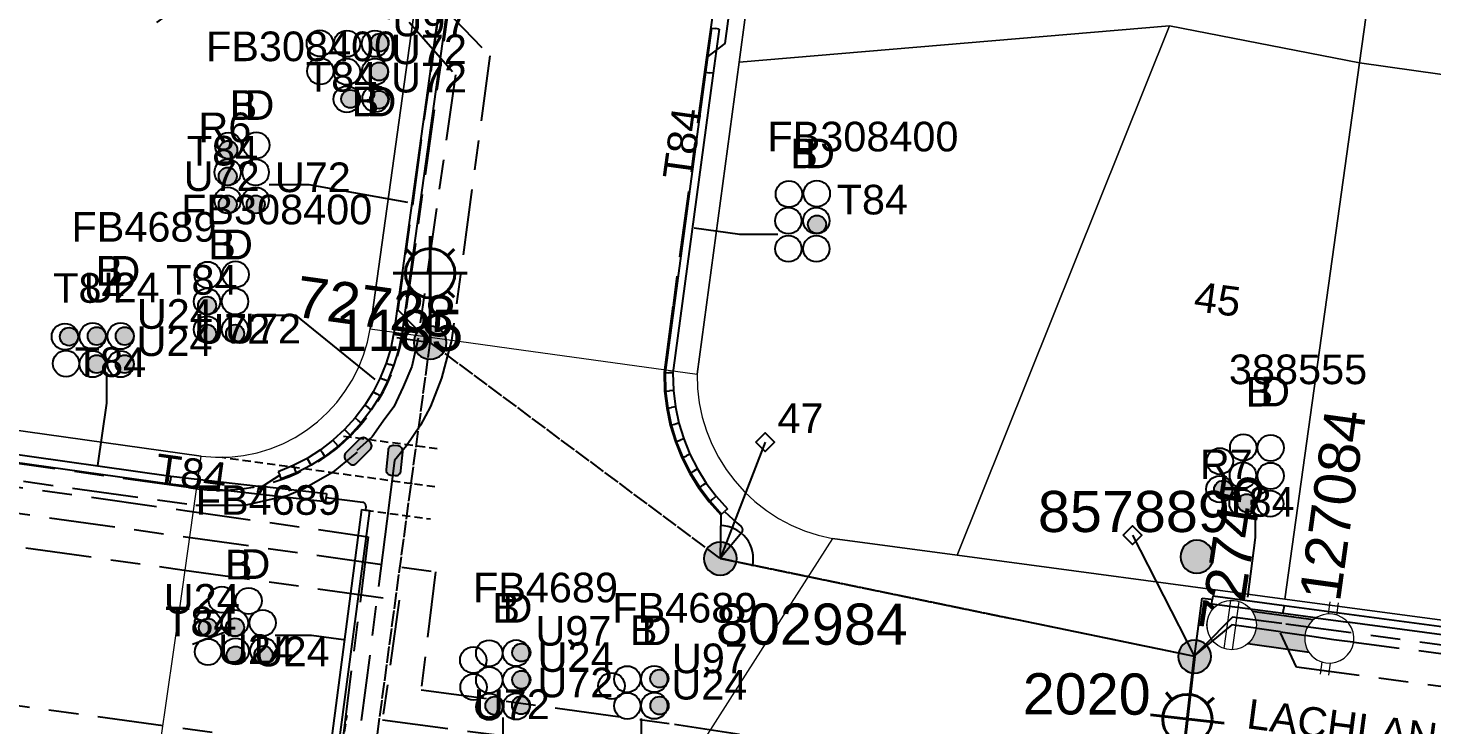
# Model space of a CAD drawing. Header units: metres. Extents: x 307881 to 309377, y 6244646 to 6245709.
# Drawn here: x 308259.2 to 308344.4, y 6245252.5 to 6245294.8 of the extents above; entities that cross this region are included whole.
import ezdxf
from ezdxf.enums import TextEntityAlignment as Align

# ---------------------------------------------------------------- set-up
doc = ezdxf.new("R2010")
doc.units = ezdxf.units.M
for name, pattern in [('Cable Exist OH', [1, 1, 0]), ('Cable Exist UG', [8.2, 4, -1.2, 1.8, -1.2]), ('DASHED', [0.75, 0.5, -0.25])]:
    doc.linetypes.add(name, pattern=pattern)
doc.layers.get('0').update_dxf_attribs({"color": 6})
for name, color, linetype in [('_User Miscellaneous7', 7, 'Continuous'), ('_User Miscellaneous9', 7, 'Continuous'), ('Duct_SP_EXT', 7, 'Continuous'), ('Equip_HV_EXT', 7, 'Continuous'), ('Equip_LV_EXT', 7, 'Continuous'), ('Equip_SP_SL_EXT', 7, 'Continuous'), ('Mains_HV_EXT', 7, 'Continuous'), ('Mains_LV_EXT', 7, 'Continuous'), ('Mains_SL_EXT', 7, 'Continuous'), ('Services_SP_EXT', 7, 'Continuous'), ('SupportsOH_SP_TR_HV_LV_SL_EXT', 7, 'Continuous'), ('SupportsUG_SP_LV_EXT', 7, 'Continuous'), ('Trench_SP_EXT', 7, 'Continuous')]:
    doc.layers.add(name, color=color, linetype=linetype)
for name, color, linetype, lineweight in [('Cadastre Buildings_SP_EXT', 9, 'Continuous', 5), ('Cadastre Land Parcels_SP_EXT', 9, 'Continuous', 5), ('Cadastre Roads_SP_EXT', 9, 'Continuous', 5)]:
    doc.layers.add(name, color=color, linetype=linetype, lineweight=lineweight)
doc.layers.add('UNKNOWN_FEATURES', color=1, linetype='DASHED', plot=False)
doc.styles.add('iecARIAL', font='arial.ttf', dxfattribs={"height": 2})
doc.styles.add('POLE_LABEL', font='arial.ttf')
doc.styles.get("Standard").update_dxf_attribs({"font": 'arial.ttf'})
doc.linetypes.add('Cable E UG', pattern='A,6,-0.5,["E",Standard,S=1.7,R=0,X=0.5,Y=-1],-2.9', length=9.4)

# ---------------------------------------------------------------- blocks, each defined once
blk = doc.blocks.new('PILLAR_EXT')
blk.add_hatch(color=256).paths.add_polyline_path([(-2.475, 0.99), (-2.475, -0.99), (2.475, -0.99), (2.475, 0.99)])
blk.add_lwpolyline([(-2.475, -0.99), (2.475, -0.99), (2.475, 0.99), (-2.475, 0.99)], close=True)
at = {"style": 'iecARIAL', "flags": 8}
blk.add_attdef('ASSET_NUM', (1.5, 3.5), '', height=2.5, dxfattribs=at)
for tag, p, flags in [('OWNED_BY', (0, -0.2), 9), ('STATE', (0, -0.4), 9), ('SUPPORT_TYPE', (0, -0.6), 9), ('USAGE', (0, -0.8), 9), ('LEGEND', (0, -1), 9), ('STREETNAME', (0, -1.8), 9), ('LOCATION', (0, -1.2), 9), ('NOTES', (0, -1.4), 9), ('PARENT', (0, -1.6), 9), ('SUBURB', (0, -2), 1)]:
    blk.add_attdef(tag, p, '', height=0.2, dxfattribs=dict(flags=flags))
blk = doc.blocks.new('DUCT_EXT')
blk.add_circle((0, 0.8), 0.8)
at = {"flags": 1}
blk.add_attdef('Z', (0, 0), '', height=0.2, dxfattribs=at)
at = {"flags": 9}
for tag, p in [('DUCT_CODE', (0, 0)), ('XSECT_TYPE', (0, -0.2)), ('STATE', (0, -0.6)), ('FB_REFERENCE', (0, -0.4)), ('NOTES', (0, -0.8))]:
    blk.add_attdef(tag, text='', height=0.2, dxfattribs=at).set_placement(p, align=Align.MIDDLE_LEFT)
blk = doc.blocks.new('SL_LANTERN_EXT')
at = {"lineweight": 40}
for p, q in [((0, 1.968), (0, 6.468)), ((-1.459, 5.676), (-1.061, 5.278)), ((1.458, 5.676), (1.06, 5.278)), ((-2.25, 4.218), (2.25, 4.218)), ((-1.459, 2.759), (-1.061, 3.157)), ((0, 0), (0, 2.721)), ((1.458, 2.759), (1.06, 3.157))]:
    blk.add_line(p, q, dxfattribs=at)
blk.add_circle((0, 4.218), 1.5, dxfattribs=at)
at = {"color": 7, "style": 'iecARIAL', "flags": 8}
blk.add_attdef('ASSET_NUM', (1.5, 1.5), '', height=2.5, dxfattribs=at)
for tag, p, height, flags in [('CONSTRUCTED_VOLTAGE', (0.981, -0.653), 0.2, 9), ('CONTROL_TYPE', (0.981, -0.853), 0.2, 9), ('LANTERN_PURPOSE', (0.981, -1.053), 0.2, 9), ('LNUMBER', (2.181, -3.253), 2.5, 8), ('OPERATING_VOLTAGE', (0.981, -1.653), 0.2, 9), ('ORIENTATION', (0.981, -1.853), 0.2, 9), ('LANTERN_TYPE', (0.981, -1.253), 0.2, 9), ('NO_PHASES', (0.981, -1.453), 0.2, 9), ('OWNED_BY', (0.981, -2.053), 0.2, 9), ('STATE', (0.981, -2.253), 0.2, 9), ('CEXIST', (0.981, -2.653), 0.2, 9), ('USAGE', (0.981, -2.453), 0.2, 9), ('CNEW', (0.981, -2.853), 0.2, 9), ('CNUMBER', (0.981, -3.053), 0.2, 9), ('CREMOVE', (0.981, -3.253), 0.2, 9), ('CREPLACE', (0.981, -3.453), 0.2, 9), ('LKINGHEIGHT', (0.981, -3.653), 0.2, 9), ('LBRACKET', (0.981, -3.853), 0.2, 9), ('LBRACKETVOCAB', (0.981, -4.053), 0.2, 9), ('LCATEGORY', (0.981, -4.253), 0.2, 9), ('LCHARGE1', (0.981, -4.453), 0.2, 9), ('LCHARGE1PERCENT', (0.981, -4.653), 0.2, 9), ('LCHARGE2', (0.981, -4.853), 0.2, 9), ('LCHARGE2PERCENT', (0.981, -5.053), 0.2, 9), ('LCHARGE3', (0.981, -5.253), 0.2, 9), ('LCHARGE3PERCENT', (0.981, -5.453), 0.2, 9), ('LEXIST', (0.981, -5.653), 0.2, 9), ('LLAMP', (0.981, -5.853), 0.2, 9), ('LLAMPVOCAB', (0.981, -6.053), 0.2, 9), ('LMAST', (0.981, -6.253), 0.2, 9), ('LMASTVOCAB', (0.981, -6.453), 0.2, 9), ('LNEW', (0.981, -6.653), 0.2, 9), ('LANTNUMBER', (0.981, -6.853), 0.2, 9), ('LOUTREACH', (0.981, -7.253), 0.2, 9), ('LOUTREACHVOCAB', (0.981, -7.453), 0.2, 9), ('LRATECODE', (0.981, -7.653), 0.2, 9), ('LREMOVE', (0.981, -7.853), 0.2, 9), ('LREPLACE', (0.981, -8.053), 0.2, 9), ('LTYPE', (0.981, -8.253), 0.2, 9), ('LTYPEVOCAB', (0.981, -8.453), 0.2, 9), ('LEGEND', (0.981, -8.653), 0.2, 9), ('STREETNAME', (0.981, -9.253), 0.2, 9), ('SUBURB', (0.981, -9.453), 0.2, 1), ('LOCATION', (0.981, -8.853), 0.2, 9), ('NOTES', (0.981, -9.053), 0.2, 9)]:
    blk.add_attdef(tag, p, '', height=height, dxfattribs=dict(flags=flags))
blk = doc.blocks.new('*U99')
at = {"lineweight": 40}
for p, q in [((0, 0), (-0.265, -2.309)), ((-0.179, -1.56), (-0.692, -6.031)), ((-1.718, -2.18), (-1.368, -2.621)), ((1.18, -2.513), (0.739, -2.863)), ((1.8, -4.052), (-2.671, -3.539)), ((-2.051, -5.078), (-1.61, -4.728)), ((0.847, -5.411), (0.497, -4.97))]:
    blk.add_line(p, q, dxfattribs=at)
blk.add_circle((-0.435, -3.796), 1.5, dxfattribs=at)
at = {"color": 7, "style": 'iecARIAL', "flags": 8}
blk.add_attdef('ASSET_NUM', (1.5, 1.5), '', height=2.5, dxfattribs=at)
for tag, p, height, flags in [('CONSTRUCTED_VOLTAGE', (0.981, -0.653), 0.2, 9), ('CONTROL_TYPE', (0.981, -0.853), 0.2, 9), ('LANTERN_PURPOSE', (0.981, -1.053), 0.2, 9), ('LNUMBER', (2.181, -3.253), 2.5, 8), ('OPERATING_VOLTAGE', (0.981, -1.653), 0.2, 9), ('ORIENTATION', (0.981, -1.853), 0.2, 9), ('LANTERN_TYPE', (0.981, -1.253), 0.2, 9), ('NO_PHASES', (0.981, -1.453), 0.2, 9), ('OWNED_BY', (0.981, -2.053), 0.2, 9), ('STATE', (0.981, -2.253), 0.2, 9), ('CEXIST', (0.981, -2.653), 0.2, 9), ('USAGE', (0.981, -2.453), 0.2, 9), ('CNEW', (0.981, -2.853), 0.2, 9), ('CNUMBER', (0.981, -3.053), 0.2, 9), ('CREMOVE', (0.981, -3.253), 0.2, 9), ('CREPLACE', (0.981, -3.453), 0.2, 9), ('LKINGHEIGHT', (0.981, -3.653), 0.2, 9), ('LBRACKET', (0.981, -3.853), 0.2, 9), ('LBRACKETVOCAB', (0.981, -4.053), 0.2, 9), ('LCATEGORY', (0.981, -4.253), 0.2, 9), ('LCHARGE1', (0.981, -4.453), 0.2, 9), ('LCHARGE1PERCENT', (0.981, -4.653), 0.2, 9), ('LCHARGE2', (0.981, -4.853), 0.2, 9), ('LCHARGE2PERCENT', (0.981, -5.053), 0.2, 9), ('LCHARGE3', (0.981, -5.253), 0.2, 9), ('LCHARGE3PERCENT', (0.981, -5.453), 0.2, 9), ('LEXIST', (0.981, -5.653), 0.2, 9), ('LLAMP', (0.981, -5.853), 0.2, 9), ('LLAMPVOCAB', (0.981, -6.053), 0.2, 9), ('LMAST', (0.981, -6.253), 0.2, 9), ('LMASTVOCAB', (0.981, -6.453), 0.2, 9), ('LNEW', (0.981, -6.653), 0.2, 9), ('LANTNUMBER', (0.981, -6.853), 0.2, 9), ('LOUTREACH', (0.981, -7.253), 0.2, 9), ('LOUTREACHVOCAB', (0.981, -7.453), 0.2, 9), ('LRATECODE', (0.981, -7.653), 0.2, 9), ('LREMOVE', (0.981, -7.853), 0.2, 9), ('LREPLACE', (0.981, -8.053), 0.2, 9), ('LTYPE', (0.981, -8.253), 0.2, 9), ('LTYPEVOCAB', (0.981, -8.453), 0.2, 9), ('LEGEND', (0.981, -8.653), 0.2, 9), ('STREETNAME', (0.981, -9.253), 0.2, 9), ('SUBURB', (0.981, -9.453), 0.2, 1), ('LOCATION', (0.981, -8.853), 0.2, 9), ('NOTES', (0.981, -9.053), 0.2, 9)]:
    blk.add_attdef(tag, p, '', height=height, dxfattribs=dict(flags=flags))
blk = doc.blocks.new('CCP_EXT')
at = {"flags": 9}
for tag, p in [('STATE', (0, -1.8)), ('USAGE', (0, -1.2)), ('LEGEND', (0, -1.4)), ('LIFE_SUPPORT', (0, -1.6)), ('NOTES', (0, -2))]:
    blk.add_attdef(tag, text='', height=0.2, dxfattribs=at).set_placement(p, align=Align.MIDDLE_LEFT)
blk.add_wipeout([(0, 0.566), (0.566, 0), (0, -0.566), (-0.566, 0)])
blk.add_lwpolyline([(-0.566, 0), (0, 0.566), (0.566, 0), (0, -0.566), (-0.566, 0)])
at = {"flags": 1}
blk.add_attdef('Z', (0, 0), '', height=0.2, dxfattribs=at)
at = {"flags": 9}
for tag, p in [('CCP_TYPE', (0, 0)), ('OPERATING_VOLTAGE', (0, -0.6)), ('ORIENTATION', (0, -0.8)), ('CONSTRUCTED_VOLTAGE', (0, -0.2)), ('NO_PHASES', (0, -0.4)), ('OWNED_BY', (0, -1))]:
    blk.add_attdef(tag, text='', height=0.2, dxfattribs=at).set_placement(p, align=Align.MIDDLE_LEFT)
blk = doc.blocks.new('POLE_EXT')
blk.add_hatch(color=256).paths.add_polyline_path([(-1, 0, 1), (1, 0, 1)])
blk.add_lwpolyline([(-1, 0, 1), (1, 0, 1)], format="xyb", close=True)
for tag, height, flags, p in [('pNumber', 2.5, 8, (-17.84, 2.067)), ('OWNED_BY', 0.2, 9, (1.355, -0.4)), ('SPECIAL_USE', 0.2, 9, (1.355, -0.8)), ('PARENT', 0.2, 9, (1.355, -0.6)), ('cLV', 0.2, 9, (1.355, -1.4)), ('STATE', 0.2, 9, (1.355, -1)), ('hDepth', 0.2, 9, (1.355, -1.6)), ('hDia', 0.2, 9, (1.355, -1.8)), ('USAGE', 0.2, 9, (1.355, -1.2)), ('cHV', 0.2, 9, (1.355, -2)), ('LBRACKET', 0.2, 9, (1.355, -2.2)), ('LExisting', 0.2, 9, (1.355, -2.4)), ('LANTNUMBER', 0.2, 9, (1.355, -2.6)), ('cLinedev', 0.2, 9, (1.355, -3.4)), ('LOther', 0.2, 9, (1.355, -2.8)), ('LRemove', 0.2, 9, (1.355, -3)), ('LEGEND', 0.2, 9, (1.355, -3.2)), ('pExisting', 0.2, 9, (1.355, -3.8)), ('LOCATION', 0.2, 9, (1.355, -3.6)), ('PFNUMBER', 0.2, 9, (1.355, -4)), ('NEWPFNUMBER', 0.2, 9, (1.355, -4.2)), ('pFooting', 0.2, 9, (1.355, -4.4)), ('pNew', 0.2, 9, (1.355, -4.6)), ('pRelocate', 0.2, 9, (1.355, -5)), ('pRemove', 0.2, 9, (1.355, -5.2)), ('cspan', 0.2, 9, (1.355, -6)), ('pReplace', 0.2, 9, (1.355, -5.4)), ('pStay', 0.2, 9, (1.355, -5.6)), ('pType', 0.2, 9, (1.355, -5.8)), ('STREETNAME', 0.2, 9, (1.355, -6.2)), ('SUBURB', 0.2, 9, (1.355, -6.4)), ('NOTES', 0.2, 9, (1.355, -6.6)), ('MAINTAINED_BY', 0.2, 9, (1.355, -6.814)), ('OPERATED_BY', 0.2, 9, (1.355, -7.014))]:
    blk.add_attdef(tag, text='', height=height, dxfattribs=dict(flags=flags)).set_placement(p, align=Align.MIDDLE_LEFT)
at = {"style": 'POLE_LABEL'}
for tag, height, flags, p in [('ASSET_NUM', 2.5, 8, (2, 2)), ('STRUCTURE_PLANT_NUMBER', 0.2, 9, (1.355, 0.028)), ('STREET_CODE', 0.2, 9, (1.355, -0.2))]:
    blk.add_attdef(tag, text='', height=height, dxfattribs=dict(at, flags=flags)).set_placement(p, align=Align.MIDDLE_LEFT)
at = {"flags": 1}
blk.add_attdef('Z', (1.355, -7.328), '', height=0.2, dxfattribs=at)
blk = doc.blocks.new('HV_STJ_EXT')
h = blk.add_hatch(color=256)
edge = h.paths.add_edge_path()
edge.add_ellipse((-0.586, 0.131), major_axis=(0.226, 0.226), ratio=1, start_angle=44.99996, end_angle=135)
edge.add_line((-0.906, 0.131), (-0.906, -0.131))
edge.add_ellipse((-0.586, -0.131), major_axis=(0.226, 0.226), ratio=1, start_angle=134.99996, end_angle=225)
edge.add_line((-0.586, -0.451), (0.586, -0.451))
edge.add_ellipse((0.586, -0.131), major_axis=(-0.226, 0.226), ratio=1, start_angle=134.99996, end_angle=225)
edge.add_line((0.906, -0.131), (0.906, 0.131))
edge.add_ellipse((0.586, 0.131), major_axis=(-0.226, 0.226), ratio=1, start_angle=224.99996, end_angle=315)
edge.add_line((0.586, 0.451), (-0.586, 0.451))
blk.add_lwpolyline([(-0.906, 0.131), (-0.906, -0.131, 0.414214), (-0.586, -0.451), (0.586, -0.451, 0.414214), (0.906, -0.131), (0.906, 0.131, 0.414214), (0.586, 0.451), (-0.586, 0.451, 0.414214)], format="xyb", close=True)
for tag, flags, p in [('ORIENTATION', 9, (1.5, 0)), ('Z', 1, (1.5, -0.8)), ('USAGE', 9, (1.5, -0.2)), ('LEGEND', 9, (1.5, -0.4)), ('NOTES', 9, (1.5, -0.6))]:
    blk.add_attdef(tag, text='', height=0.2, dxfattribs=dict(flags=flags)).set_placement(p, align=Align.MIDDLE_LEFT)
blk = doc.blocks.new('LV_UG_DFUSE_CLOSED_EXT')
for points in [[(1, 0), (0, 0)], [(5.04, 0.726), (2.156, -0.717)], [(5.049, -0.707), (2.156, 0.717)], [(6.2, 0.013), (7.2, 0.013)]]:
    blk.add_lwpolyline(points)
for centre in [(1.8, 0), (5.4, 0.011)]:
    blk.add_circle(centre, 0.8)
at = {"flags": 9}
for tag, p in [('ACTUAL_STATUS', (0, 0)), ('OPERATING_VOLTAGE', (0, -0.6)), ('ORIENTATION', (0, -0.8)), ('CONSTRUCTED_VOLTAGE', (0, -0.2)), ('NO_PHASES', (0, -0.4)), ('STATE', (0, -1)), ('SWITCH_TYPE', (0, -1.2)), ('USAGE', (0, -1.4)), ('NOTES', (0, -1.6))]:
    blk.add_attdef(tag, text='', height=0.2, dxfattribs=at).set_placement(p, align=Align.MIDDLE_LEFT)
at = {"flags": 1}
blk.add_attdef('Z', (0, 0), '', height=0.2, dxfattribs=at)
blk = doc.blocks.new('LV_UG_LINKS_CLOSED_EXT')
blk.add_wipeout([(-1.056, 1.057), (-1.18, 0.916), (-1.286, 0.761), (-1.371, 0.594), (-1.435, 0.417), (-1.476, 0.234), (-1.493, 0.047), (-1.487, -0.14), (-1.458, -0.326), (-1.406, -0.506), (-1.331, -0.678), (-1.236, -0.839), (-1.121, -0.988), (-0.988, -1.12), (-0.84, -1.235), (-0.679, -1.331), (-0.506, -1.406), (-0.326, -1.458), (-0.141, -1.487), (0.047, -1.493), (0.233, -1.476), (0.416, -1.435), (0.593, -1.371), (0.76, -1.286), (0.915, -1.181), (1.056, -1.057), (1.18, -0.916), (1.286, -0.761), (1.371, -0.594), (1.435, -0.417), (1.476, -0.234), (1.493, -0.047), (1.487, 0.14), (1.458, 0.326), (1.406, 0.506), (1.331, 0.678), (1.236, 0.839), (1.121, 0.988), (0.988, 1.12), (0.84, 1.235), (0.679, 1.331), (0.506, 1.406), (0.326, 1.458), (0.141, 1.487), (-0.047, 1.493), (-0.233, 1.476), (-0.416, 1.435), (-0.593, 1.371), (-0.76, 1.286), (-0.915, 1.181)])
at = {"lineweight": 20}
for p, q in [((-0.25, -1.479), (-0.25, 1.479)), ((0.25, -1.479), (0.25, 1.479))]:
    blk.add_line(p, q, dxfattribs=at)
blk.add_circle((0, 0), 1.5, dxfattribs=at)
at = {"flags": 9}
for tag, p in [('ACTUAL_STATUS', (0, 0)), ('OPERATING_VOLTAGE', (0, -0.6)), ('ORIENTATION', (0, -0.8)), ('CONSTRUCTED_VOLTAGE', (0, -0.2)), ('NO_PHASES', (0, -0.4)), ('STATE', (0, -1)), ('SWITCH_TYPE', (0, -1.2)), ('USAGE', (0, -1.4)), ('NOTES', (0, -1.6))]:
    blk.add_attdef(tag, text='', height=0.2, dxfattribs=at).set_placement(p, align=Align.MIDDLE_LEFT)
at = {"flags": 1}
blk.add_attdef('Z', (0, 0), '', height=0.2, dxfattribs=at)
blk = doc.blocks.new('LV_UG_LINKS_OPEN_EXT')
at = {"lineweight": 20}
for p, q in [((-0.249, 1.473), (-0.249, 2.22)), ((0.249, 1.473), (0.249, 2.22)), ((-0.249, -1.473), (-0.249, -2.22)), ((0.249, -1.473), (0.249, -2.22))]:
    blk.add_line(p, q, dxfattribs=at)
at = {"flags": 9}
for tag, p in [('ACTUAL_STATUS', (0, 0)), ('OPERATING_VOLTAGE', (0, -0.6)), ('ORIENTATION', (0, -0.8)), ('CONSTRUCTED_VOLTAGE', (0, -0.2)), ('NO_PHASES', (0, -0.4)), ('STATE', (0, -1)), ('SWITCH_TYPE', (0, -1.2)), ('USAGE', (0, -1.4)), ('NOTES', (0, -1.6))]:
    blk.add_attdef(tag, text='', height=0.2, dxfattribs=at).set_placement(p, align=Align.MIDDLE_LEFT)
at = {"flags": 1}
blk.add_attdef('Z', (0, 0), '', height=0.2, dxfattribs=at)
blk.add_wipeout([(-0.249, 1.473), (-0.432, 1.43), (-0.608, 1.365), (-0.774, 1.278), (-0.928, 1.171), (-1.067, 1.045), (-1.19, 0.903), (-1.294, 0.747), (-1.377, 0.579), (-1.439, 0.402), (-1.478, 0.218), (-1.494, 0.031), (-1.486, -0.156), (-1.455, -0.341), (-1.4, -0.521), (-1.324, -0.692), (-1.227, -0.853), (-1.11, -1), (-0.976, -1.131), (-0.827, -1.244), (-0.664, -1.338), (-0.491, -1.411), (-0.311, -1.461), (-0.125, -1.489), (0.062, -1.493), (0.249, -1.473), (0.432, -1.43), (0.608, -1.365), (0.774, -1.278), (0.928, -1.171), (1.067, -1.045), (1.19, -0.903), (1.294, -0.747), (1.377, -0.579), (1.439, -0.402), (1.478, -0.218), (1.494, -0.031), (1.486, 0.156), (1.455, 0.341), (1.4, 0.521), (1.324, 0.692), (1.227, 0.853), (1.11, 1), (0.976, 1.131), (0.827, 1.244), (0.664, 1.338), (0.491, 1.411), (0.311, 1.461), (0.125, 1.489), (-0.062, 1.493)])
at = {"lineweight": 20}
blk.add_lwpolyline([(0, -1.494, 1), (0, 1.494, 1)], format="xyb", close=True, dxfattribs=at)
blk = doc.blocks.new('CABLE_LARGE_EXT')
h = blk.add_hatch(color=256)
edge = h.paths.add_edge_path()
edge.add_arc((0, 0.55), 0.55, 0, 360)
blk.add_circle((0, 0.55), 0.55)
at = {"flags": 1}
blk.add_attdef('Z', (0, 0), '', height=0.2, dxfattribs=at)
at = {"flags": 9}
for tag, p in [('COND_CODE', (0, 0)), ('XSECT_SIZE', (0, -0.6)), ('STATE', (0, -0.4)), ('FB_REFERENCE', (0, -0.2)), ('NOTES', (0, -0.8))]:
    blk.add_attdef(tag, text='', height=0.2, dxfattribs=at).set_placement(p, align=Align.MIDDLE_LEFT)

msp = doc.modelspace()

# ---------------------------------------------------------------- linework, layer by layer
at = {"layer": '_User Miscellaneous7'}
for points in [[(308273.794, 6245285.304), (308276.196, 6245285.304), (308282.199, 6245284.228)], [(308304.681, 6245282.256), (308302.37, 6245282.256), (308299.602, 6245282.642)], [(308272.755, 6245277.373), (308275.386, 6245277.373), (308280.206, 6245273.45)], [(308263.921, 6245273.887), (308263.921, 6245272.028), (308263.38, 6245268.243)], [(308333.666, 6245265.117), (308333.666, 6245263.863), (308333.183, 6245260.245)], [(308269.147, 6245257.378), (308271.441, 6245258.262)], [(308274.15, 6245257.925), (308276.359, 6245257.925), (308278.304, 6245257.678)], [(308287.988, 6245252.925), (308287.988, 6245250.985), (308287.672, 6245248.795)], [(308296.377, 6245252.88), (308296.377, 6245250.672), (308295.857, 6245247.842)]]:
    msp.add_lwpolyline(points, dxfattribs=at)
at = {"layer": 'Cadastre Buildings_SP_EXT', "linetype": 'Continuous'}
for points in [[(308272.233, 6245268.837), (308273.073, 6245268.997), (308273.866, 6245269.242), (308274.633, 6245269.556), (308275.369, 6245269.936), (308276.069, 6245270.382), (308276.727, 6245270.887), (308277.336, 6245271.449), (308277.895, 6245272.062), (308278.396, 6245272.723), (308278.836, 6245273.426), (308279.213, 6245274.164), (308279.522, 6245274.934), (308279.762, 6245275.729), (308279.93, 6245276.54), (308283.034, 6245298.845), (308283.496, 6245302.165), (308242.99, 6245307.86), (308238.186, 6245273.214), (308255.513, 6245270.789), (308269.675, 6245268.807), (308270.528, 6245268.74), (308271.383, 6245268.751), (308272.233, 6245268.837)], [(308365.418, 6245256.435), (308366.202, 6245256.601), (308367.055, 6245256.878), (308367.877, 6245257.237), (308368.662, 6245257.672), (308369.402, 6245258.179), (308370.09, 6245258.754), (308370.72, 6245259.393), (308371.287, 6245260.088), (308371.786, 6245260.834), (308372.211, 6245261.624), (308372.56, 6245262.449), (308372.828, 6245263.306), (308373.014, 6245264.183), (308375.869, 6245281.673), (308351.457, 6245291.081), (308339.987, 6245292.682), (308335.468, 6245260.121), (308355.465, 6245257.439), (308362.23, 6245256.531), (308363.021, 6245256.393), (308363.819, 6245256.329), (308364.621, 6245256.345), (308365.418, 6245256.435)]]:
    msp.add_lwpolyline(points, close=True, dxfattribs=at)
at = {"layer": 'Cadastre Land Parcels_SP_EXT', "linetype": 'Continuous'}
for points in [[(308339.987, 6245292.682), (308351.457, 6245291.081), (308375.869, 6245281.673), (308378.804, 6245302.709), (308381.092, 6245319.106), (308344.388, 6245324.226), (308342.093, 6245307.772), (308339.987, 6245292.682)], [(308342.093, 6245307.772), (308305.031, 6245312.882), (308302.323, 6245292.741), (308328.462, 6245294.929), (308339.987, 6245292.682), (308342.093, 6245307.772)], [(308315.558, 6245262.784), (308328.462, 6245294.929), (308302.323, 6245292.741), (308299.773, 6245273.786), (308299.802, 6245272.909), (308299.908, 6245272.038), (308300.089, 6245271.18), (308300.344, 6245270.339), (308300.672, 6245269.526), (308301.07, 6245268.743), (308301.534, 6245267.997), (308302.061, 6245267.296), (308302.648, 6245266.643), (308303.289, 6245266.045), (308303.98, 6245265.504), (308304.716, 6245265.025), (308305.49, 6245264.612), (308306.298, 6245264.269), (308307.132, 6245263.997), (308307.988, 6245263.8), (308315.558, 6245262.784)], [(308339.987, 6245292.682), (308328.462, 6245294.929), (308315.558, 6245262.784), (308335.468, 6245260.121), (308339.987, 6245292.682)]]:
    msp.add_lwpolyline(points, close=True, dxfattribs=at)
at = {"layer": 'Cadastre Roads_SP_EXT', "linetype": 'Continuous'}
for points in [[(308279.93, 6245276.54), (308289.101, 6245275.267), (308299.773, 6245273.786), (308302.323, 6245292.741), (308305.031, 6245312.882), (308307.37, 6245330.282), (308309.692, 6245347.538), (308312.09, 6245365.355), (308303.463, 6245367.53), (308292.96, 6245370.179), (308289.916, 6245348.308), (308286.548, 6245324.095), (308283.496, 6245302.165), (308283.034, 6245298.845), (308279.93, 6245276.54)], [(308192.024, 6245259.328), (308205.251, 6245257.482), (308266.844, 6245248.886), (308268.363, 6245259.576), (308269.675, 6245268.807), (308255.513, 6245270.789), (308238.186, 6245273.214), (308220.935, 6245275.618), (308200.596, 6245278.476), (308196.391, 6245269.099), (308192.024, 6245259.328)]]:
    msp.add_lwpolyline(points, close=True, dxfattribs=at)
at = {"layer": 'Duct_SP_EXT'}
for p, q in [((308284.147, 6245296.248), (308281.37, 6245276.291)), ((308284.622, 6245296.182), (308281.843, 6245276.209)), ((308300.642, 6245294.799), (308300.282, 6245292.121)), ((308300.642, 6245294.799), (308300.88, 6245294.767)), ((308301.118, 6245294.735), (308300.758, 6245292.057)), ((308301.118, 6245294.735), (308300.88, 6245294.767)), ((308300.282, 6245292.121), (308297.829, 6245273.884)), ((308300.758, 6245292.057), (308298.31, 6245273.86)), ((308300.282, 6245292.121), (308300.52, 6245292.089)), ((308300.758, 6245292.057), (308300.52, 6245292.089)), ((308281.354, 6245276.214), (308281.179, 6245275.369)), ((308281.37, 6245276.291), (308281.354, 6245276.214)), ((308281.354, 6245276.214), (308281.589, 6245276.165)), ((308281.354, 6245276.214), (308281.589, 6245276.165)), ((308281.37, 6245276.291), (308281.606, 6245276.25)), ((308281.824, 6245276.117), (308281.589, 6245276.165)), ((308281.824, 6245276.117), (308281.589, 6245276.165)), ((308281.843, 6245276.209), (308281.606, 6245276.25)), ((308281.824, 6245276.117), (308281.644, 6245275.251)), ((308281.843, 6245276.209), (308281.824, 6245276.117)), ((308281.179, 6245275.369), (308280.901, 6245274.45)), ((308281.179, 6245275.369), (308281.411, 6245275.31)), ((308281.644, 6245275.251), (308281.354, 6245274.291)), ((308281.644, 6245275.251), (308281.411, 6245275.31)), ((308280.901, 6245274.45), (308280.543, 6245273.559)), ((308280.901, 6245274.45), (308281.128, 6245274.37)), ((308281.354, 6245274.291), (308280.981, 6245273.36)), ((308281.354, 6245274.291), (308281.128, 6245274.37)), ((308280.543, 6245273.559), (308280.107, 6245272.705)), ((308280.981, 6245273.36), (308280.525, 6245272.468)), ((308280.543, 6245273.559), (308280.762, 6245273.459)), ((308280.981, 6245273.36), (308280.762, 6245273.459)), ((308297.829, 6245273.884), (308297.866, 6245272.759)), ((308297.829, 6245273.884), (308298.069, 6245273.872)), ((308298.31, 6245273.86), (308298.069, 6245273.872)), ((308298.31, 6245273.86), (308298.345, 6245272.796)), ((308280.107, 6245272.705), (308279.599, 6245271.894)), ((308280.525, 6245272.468), (308279.994, 6245271.621)), ((308280.107, 6245272.705), (308280.316, 6245272.586)), ((308280.525, 6245272.468), (308280.316, 6245272.586)), ((308297.866, 6245272.759), (308298.105, 6245272.778)), ((308297.866, 6245272.759), (308297.992, 6245271.72)), ((308298.345, 6245272.796), (308298.105, 6245272.778)), ((308298.345, 6245272.796), (308298.466, 6245271.799)), ((308279.599, 6245271.894), (308279.019, 6245271.128)), ((308279.994, 6245271.621), (308279.388, 6245270.821)), ((308279.599, 6245271.894), (308279.797, 6245271.758)), ((308279.994, 6245271.621), (308279.797, 6245271.758)), ((308297.992, 6245271.72), (308298.229, 6245271.759)), ((308297.992, 6245271.72), (308298.208, 6245270.698)), ((308298.466, 6245271.799), (308298.229, 6245271.759)), ((308298.466, 6245271.799), (308298.673, 6245270.817)), ((308279.019, 6245271.128), (308278.372, 6245270.419)), ((308279.388, 6245270.821), (308278.713, 6245270.08)), ((308279.019, 6245271.128), (308279.204, 6245270.974)), ((308279.388, 6245270.821), (308279.204, 6245270.974)), ((308298.208, 6245270.698), (308298.441, 6245270.757)), ((308298.208, 6245270.698), (308298.513, 6245269.693)), ((308298.673, 6245270.817), (308298.441, 6245270.757)), ((308298.673, 6245270.817), (308298.966, 6245269.853)), ((308277.669, 6245269.769), (308276.907, 6245269.185)), ((308278.372, 6245270.419), (308277.669, 6245269.769)), ((308277.669, 6245269.769), (308277.823, 6245269.585)), ((308278.713, 6245270.08), (308277.978, 6245269.402)), ((308278.372, 6245270.419), (308278.543, 6245270.249)), ((308278.713, 6245270.08), (308278.543, 6245270.249)), ((308298.513, 6245269.693), (308298.739, 6245269.773)), ((308298.513, 6245269.693), (308298.904, 6245268.722)), ((308298.966, 6245269.853), (308298.739, 6245269.773)), ((308298.966, 6245269.853), (308299.342, 6245268.921)), ((308255.244, 6245268.868), (308267.767, 6245267.115)), ((308255.311, 6245269.343), (308267.827, 6245267.591)), ((308276.907, 6245269.185), (308276.098, 6245268.669)), ((308276.907, 6245269.185), (308277.045, 6245268.988)), ((308277.183, 6245268.791), (308277.045, 6245268.988)), ((308277.978, 6245269.402), (308277.183, 6245268.791)), ((308277.978, 6245269.402), (308277.823, 6245269.585)), ((308299.342, 6245268.921), (308299.123, 6245268.821)), ((308299.342, 6245268.921), (308299.797, 6245268.025)), ((308275.246, 6245268.229), (308274.349, 6245267.862)), ((308276.098, 6245268.669), (308275.246, 6245268.229)), ((308275.246, 6245268.229), (308275.346, 6245268.011)), ((308275.447, 6245267.793), (308275.346, 6245268.011)), ((308276.337, 6245268.253), (308275.447, 6245267.793)), ((308276.098, 6245268.669), (308276.217, 6245268.461)), ((308276.337, 6245268.253), (308276.217, 6245268.461)), ((308277.183, 6245268.791), (308276.337, 6245268.253)), ((308298.904, 6245268.722), (308299.123, 6245268.821)), ((308298.904, 6245268.722), (308299.378, 6245267.79)), ((308299.797, 6245268.025), (308299.588, 6245267.907)), ((308299.797, 6245268.025), (308300.328, 6245267.171)), ((308267.767, 6245267.115), (308267.797, 6245267.353)), ((308267.827, 6245267.591), (308267.797, 6245267.353)), ((308267.827, 6245267.591), (308273.15, 6245266.991)), ((308274.349, 6245267.862), (308274.44, 6245267.64)), ((308274.531, 6245267.418), (308274.44, 6245267.64)), ((308275.447, 6245267.793), (308274.531, 6245267.418)), ((308299.378, 6245267.79), (308299.588, 6245267.907)), ((308299.378, 6245267.79), (308299.932, 6245266.9)), ((308300.328, 6245267.171), (308300.13, 6245267.035)), ((308300.328, 6245267.171), (308300.932, 6245266.368)), ((308267.767, 6245267.115), (308273.097, 6245266.514)), ((308273.097, 6245266.514), (308273.123, 6245266.753)), ((308273.097, 6245266.514), (308273.123, 6245266.753)), ((308273.097, 6245266.514), (308277.233, 6245266.058)), ((308273.15, 6245266.992), (308273.123, 6245266.753)), ((308273.15, 6245266.991), (308273.123, 6245266.753)), ((308273.15, 6245266.992), (308277.285, 6245266.535)), ((308277.233, 6245266.058), (308277.259, 6245266.296)), ((308277.285, 6245266.535), (308277.259, 6245266.296)), ((308299.932, 6245266.9), (308300.13, 6245267.035)), ((308299.932, 6245266.9), (308300.561, 6245266.062)), ((308300.932, 6245266.368), (308300.747, 6245266.215)), ((308300.932, 6245266.368), (308301.612, 6245265.611)), ((308279.402, 6245265.556), (308277.453, 6245250.725)), ((308279.878, 6245265.493), (308277.929, 6245250.662)), ((308279.402, 6245265.556), (308279.64, 6245265.524)), ((308279.878, 6245265.493), (308279.64, 6245265.524)), ((308300.561, 6245266.062), (308300.747, 6245266.215)), ((308300.561, 6245266.062), (308301.255, 6245265.29)), ((308301.255, 6245265.29), (308301.434, 6245265.451)), ((308301.612, 6245265.611), (308301.434, 6245265.451)), ((308335.352, 6245259.259), (308335.384, 6245259.497)), ((308335.352, 6245259.259), (308335.384, 6245259.497)), ((308335.416, 6245259.735), (308335.384, 6245259.497)), ((308335.416, 6245259.735), (308335.384, 6245259.497))]:
    msp.add_line(p, q, dxfattribs=at)
at = {"layer": 'Mains_HV_EXT', "linetype": 'Cable Exist UG'}
for points in [[(308112.677, 6245507.357), (308113.49, 6245503.584), (308113.49, 6245503.584), (308130.85, 6245507.304), (308133.09, 6245497.124), (308145.357, 6245441.888), (308188.598, 6245410.971), (308188.733, 6245409.625), (308188.733, 6245409.625), (308188.633, 6245408.505), (308184.173, 6245379.585), (308177.393, 6245326.665), (308177.113, 6245324.305), (308172.573, 6245288.825), (308172.473, 6245287.905), (308189.922, 6245285.687), (308196.889, 6245275.921), (308269.349, 6245265.823), (308272.316, 6245265.83), (308274.879, 6245266.415), (308275.892, 6245266.83), (308277.792, 6245267.922), (308279.165, 6245269.055)], [(308273.381, 6245299.807), (308273.045, 6245297.783), (308277.174, 6245296.082), (308282.299, 6245295.167), (308285.106, 6245291.957), (308285.106, 6245291.957), (308282.839, 6245275.975), (308282.455, 6245274.245), (308281.929, 6245273.024), (308281.367, 6245271.796), (308280.72, 6245270.931), (308280.047, 6245269.973), (308279.114, 6245269.155)], [(308273.381, 6245299.807), (308277.702, 6245298.027), (308283.928, 6245296.501), (308287.201, 6245293.124), (308287.201, 6245293.124), (308284.868, 6245275.838), (308284.254, 6245273.533), (308284.254, 6245273.533), (308283.586, 6245271.816), (308282.987, 6245270.694), (308282.132, 6245269.422), (308281.403, 6245268.537)], [(308281.403, 6245268.537), (308280.944, 6245264.855), (308278.764, 6245247.88)]]:
    msp.add_lwpolyline(points, dxfattribs=at)
at = {"layer": 'Mains_HV_EXT', "linetype": 'Cable E UG'}
msp.add_lwpolyline([(308311.438, 6245342.286), (308307.866, 6245341.464), (308307.866, 6245341.464), (308306.379, 6245330.415), (308304.04, 6245313.015), (308301.465, 6245293.864), (308300.341, 6245293.008)], dxfattribs=at)
at = {"layer": 'Mains_LV_EXT', "linetype": 'Cable Exist UG'}
msp.add_lwpolyline([(308284.954, 6245297.965), (308281.94, 6245276.473), (308281.94, 6245276.473, -0.422906), (308268.9, 6245266.896), (308268.9, 6245266.896), (308237.905, 6245271.234)], format="xyb", dxfattribs=at)
for points in [[(308284.982, 6245297.915), (308286.837, 6245297.584), (308300.751, 6245295.851), (308300.751, 6245295.851), (308300.341, 6245293.008), (308298.31, 6245277.915), (308298.143, 6245276.671), (308298.143, 6245276.671), (308297.768, 6245273.887), (308297.806, 6245272.755), (308297.933, 6245271.71), (308298.15, 6245270.683), (308298.456, 6245269.673), (308298.85, 6245268.697), (308299.326, 6245267.76), (308299.882, 6245266.866), (308300.515, 6245266.024), (308301.219, 6245265.241), (308301.184, 6245262.584)], [(308237.903, 6245271.208), (308239.444, 6245269.611), (308239.444, 6245269.611), (308254.878, 6245267.436), (308268.682, 6245265.512), (308279.813, 6245263.911), (308276.642, 6245238.857), (308276.642, 6245238.857), (308276.346, 6245236.747)]]:
    msp.add_lwpolyline(points, dxfattribs=at)
at = {"layer": 'Mains_LV_EXT', "linetype": 'Continuous'}
msp.add_lwpolyline([(308303.13, 6245262.121, 0.482544), (308301.196, 6245264.584)], format="xyb", dxfattribs=at)
at = {"layer": 'Mains_LV_EXT', "linetype": 'Cable Exist OH'}
msp.add_lwpolyline([(308329.977, 6245256.633), (308301.254, 6245262.579)], dxfattribs=at)
at = {"layer": 'Mains_SL_EXT', "linetype": 'Cable Exist UG'}
msp.add_lwpolyline([(308285.118, 6245297.356), (308284.146, 6245296.137), (308284.146, 6245296.137), (308281.616, 6245277.693), (308283.57, 6245275.695)], dxfattribs=at)
at = {"layer": 'Mains_SL_EXT', "linetype": 'Cable Exist OH'}
for points in [[(308277.582, 6245231.184), (308283.57, 6245275.695)], [(308283.57, 6245275.695), (308301.184, 6245262.584)], [(308301.184, 6245262.584), (308329.934, 6245256.666)]]:
    msp.add_lwpolyline(points, dxfattribs=at)
at = {"layer": 'Trench_SP_EXT', "linetype": 'Cable Exist UG'}
for points in [[(308283.57, 6245275.695), (308281.554, 6245275.999)], [(308274.44, 6245267.64), (308273.118, 6245266.805)], [(308329.977, 6245256.633), (308330.44, 6245260.188), (308330.44, 6245260.188), (308330.989, 6245260.115)]]:
    msp.add_lwpolyline(points, dxfattribs=at)
for points in [[(308277.259, 6245266.296), (308279.477, 6245266), (308279.477, 6245266, -0.402474), (308279.663, 6245265.766), (308279.663, 6245265.766), (308279.64, 6245265.524)], [(308301.434, 6245265.451), (308301.711, 6245265.192), (308301.711, 6245265.192), (308302.183, 6245264.752), (308302.434, 6245264.555), (308302.434, 6245264.555, -0.42271), (308302.478, 6245264.142), (308302.478, 6245264.142), (308301.184, 6245262.584)]]:
    msp.add_lwpolyline(points, format="xyb", dxfattribs=at)
at = {"layer": 'UNKNOWN_FEATURES'}
for points in [[(308278.303, 6245270.028), (308284.031, 6245269.26)], [(308283.856, 6245266.936), (308282.492, 6245267.124), (308277.876, 6245267.761), (308270.955, 6245268.715)], [(308279.64, 6245265.524), (308283.588, 6245264.995)], [(308278.009, 6245249.817), (308278.528, 6245253.08)]]:
    msp.add_lwpolyline(points, dxfattribs=at)

# ---------------------------------------------------------------- block references
at = {"layer": '_User Miscellaneous7'}
for name, p, rotation in [('DUCT_EXT', (308277.673, 6245293.876), 90.0000000000002), ('DUCT_EXT', (308279.316, 6245293.848), 90.0000000000002), ('DUCT_EXT', (308281.016, 6245293.848), 90.0000000000002), ('DUCT_EXT', (308277.7, 6245292.18), 90.0000000000002), ('DUCT_EXT', (308279.316, 6245292.148), 90.0000000000002), ('DUCT_EXT', (308281.016, 6245292.148), 90.0000000000002), ('CABLE_LARGE_EXT', (308281.006, 6245292.167), 90.0000000000002), ('DUCT_EXT', (308279.309, 6245290.481), 89.95758285386263), ('CABLE_LARGE_EXT', (308279.267, 6245290.499), 89.94652738189083), ('DUCT_EXT', (308281.055, 6245290.498), 89.98274600148582), ('CABLE_LARGE_EXT', (308281.015, 6245290.447), 90.0000000000002), ('CABLE_LARGE_EXT', (308271.281, 6245285.241), 359.9465276151574), ('CABLE_LARGE_EXT', (308307.058, 6245282.327), 359.9465276151574), ('CABLE_LARGE_EXT', (308270.026, 6245277.398), 359.9465276151574), ('DUCT_EXT', (308262.194, 6245276.065), 90), ('CABLE_LARGE_EXT', (308262.194, 6245276.065), 90.13828751882725), ('DUCT_EXT', (308263.877, 6245276.094), 90), ('CABLE_LARGE_EXT', (308263.877, 6245276.094), 89.94652738189083), ('DUCT_EXT', (308265.577, 6245276.094), 90), ('CABLE_LARGE_EXT', (308265.577, 6245276.094), 90), ('DUCT_EXT', (308262.262, 6245274.426), 90), ('DUCT_EXT', (308263.877, 6245274.394), 90), ('CABLE_LARGE_EXT', (308263.877, 6245274.394), 90), ('DUCT_EXT', (308265.577, 6245274.394), 90), ('CABLE_LARGE_EXT', (308265.577, 6245274.394), 90), ('DUCT_EXT', (308333.733, 6245269.33), 89.81636031159024), ('DUCT_EXT', (308335.401, 6245269.299), 89.81636031159024), ('DUCT_EXT', (308332.313, 6245268.496), 89.81636031159024), ('DUCT_EXT', (308333.71, 6245267.637), 89.81636031159024), ('DUCT_EXT', (308335.394, 6245267.604), 89.81636031159024), ('DUCT_EXT', (308332.287, 6245266.797), 89.81636031159024), ('CABLE_LARGE_EXT', (308332.265, 6245266.767), 89.81636031159024), ('DUCT_EXT', (308333.691, 6245265.949), 89.81636031159024), ('CABLE_LARGE_EXT', (308333.691, 6245265.949), 89.81636031159024), ('DUCT_EXT', (308335.367, 6245265.916), 89.81636031159024), ('DUCT_EXT', (308271.719, 6245257.865), 359.9827100161821), ('DUCT_EXT', (308273.403, 6245257.876), 359.9835541849168), ('DUCT_EXT', (308270.077, 6245257.846), 0.02560307167570385), ('CABLE_LARGE_EXT', (308270.077, 6245257.846), 0.06543696173235974), ('CABLE_LARGE_EXT', (308271.719, 6245257.865), 359.9836347598014), ('DUCT_EXT', (308273.451, 6245256.181), 0.04508192120587752), ('DUCT_EXT', (308271.756, 6245256.154), 0.02706836084773556), ('CABLE_LARGE_EXT', (308271.756, 6245256.154), 0.06543696173235974), ('CABLE_LARGE_EXT', (308273.451, 6245256.181), 0.04739404771558499)]:
    msp.add_blockref(name, p, dxfattribs=dict(at, rotation=rotation))
for name, p in [('CABLE_LARGE_EXT', (308280.498, 6245293.371)), ('DUCT_EXT', (308271.313, 6245286.856)), ('DUCT_EXT', (308273.009, 6245286.883)), ('CABLE_LARGE_EXT', (308271.313, 6245286.856)), ('DUCT_EXT', (308271.281, 6245285.241)), ('DUCT_EXT', (308272.981, 6245285.241)), ('DUCT_EXT', (308271.281, 6245283.541)), ('DUCT_EXT', (308272.981, 6245283.541)), ('DUCT_EXT', (308305.348, 6245283.92)), ('DUCT_EXT', (308307.044, 6245283.947)), ('CABLE_LARGE_EXT', (308271.281, 6245283.541)), ('CABLE_LARGE_EXT', (308272.981, 6245283.541)), ('DUCT_EXT', (308305.316, 6245282.304)), ('DUCT_EXT', (308307.016, 6245282.304)), ('DUCT_EXT', (308305.316, 6245280.604)), ('DUCT_EXT', (308307.016, 6245280.604)), ('DUCT_EXT', (308270.058, 6245279.014)), ('DUCT_EXT', (308271.754, 6245279.041)), ('DUCT_EXT', (308270.026, 6245277.398)), ('DUCT_EXT', (308271.726, 6245277.398)), ('DUCT_EXT', (308270.026, 6245275.698)), ('CABLE_LARGE_EXT', (308270.026, 6245275.698)), ('DUCT_EXT', (308271.726, 6245275.698)), ('CABLE_LARGE_EXT', (308271.726, 6245275.698)), ('DUCT_EXT', (308270.92, 6245259.29)), ('DUCT_EXT', (308272.555, 6245259.211)), ('DUCT_EXT', (308270.08, 6245256.118)), ('DUCT_EXT', (308286.184, 6245255.621)), ('DUCT_EXT', (308287.154, 6245256.035)), ('DUCT_EXT', (308288.786, 6245256.041)), ('CABLE_LARGE_EXT', (308289.103, 6245256.325)), ('DUCT_EXT', (308295.537, 6245254.459)), ('DUCT_EXT', (308297.175, 6245254.465)), ('DUCT_EXT', (308286.202, 6245253.983)), ('DUCT_EXT', (308287.154, 6245254.409)), ('DUCT_EXT', (308288.792, 6245254.421)), ('CABLE_LARGE_EXT', (308289.103, 6245254.675)), ('DUCT_EXT', (308294.579, 6245254.051)), ('CABLE_LARGE_EXT', (308297.484, 6245254.747)), ('DUCT_EXT', (308287.16, 6245252.783)), ('DUCT_EXT', (308288.797, 6245252.805)), ('DUCT_EXT', (308295.537, 6245252.839)), ('DUCT_EXT', (308297.175, 6245252.845)), ('CABLE_LARGE_EXT', (308287.478, 6245253.101)), ('CABLE_LARGE_EXT', (308289.09, 6245253.125)), ('CABLE_LARGE_EXT', (308297.494, 6245253.107))]:
    msp.add_blockref(name, p, dxfattribs=at)
at = {"layer": 'Equip_HV_EXT'}
for p, rotation in [((308279.192, 6245269.103), 44.99999971701132), ((308281.403, 6245268.537), 84.2894068625001)]:
    msp.add_blockref('HV_STJ_EXT', p, dxfattribs=dict(at, rotation=rotation))
at = {"layer": 'Equip_LV_EXT', "rotation": 216.0000000683129}
msp.add_blockref('LV_UG_DFUSE_CLOSED_EXT', (308272.771, 6245299.387), dxfattribs=at)
at = {"layer": 'Equip_SP_SL_EXT'}
ref = msp.add_blockref('SL_LANTERN_EXT', (308283.57, 6245275.695), dxfattribs=at)
ref.add_attrib('ASSET_NUM', '72728', dxfattribs={"layer": '0', "height": 2.5, "rotation": 352.07502, "style": 'iecARIAL'}).set_placement((308285.07, 6245277.195), align=Align.MIDDLE_RIGHT)
ref = msp.add_blockref('*U99', (308329.977, 6245256.633), dxfattribs=at)
ref.add_attrib('ASSET_NUM', '72745', dxfattribs={"layer": '_User Miscellaneous7', "height": 2.5, "rotation": 81.24229, "style": 'iecARIAL'}).set_placement((308331.477, 6245258.133), align=Align.MIDDLE_LEFT)
at = {"layer": 'SupportsOH_SP_TR_HV_LV_SL_EXT'}
ref = msp.add_blockref('POLE_EXT', (308283.57, 6245275.695), dxfattribs=at)
ref.add_attrib('ASSET_NUM', '1185', dxfattribs={"layer": '0', "height": 2.5, "rotation": 0.03587, "style": 'POLE_LABEL'}).set_placement((308285.57, 6245276.445), align=Align.MIDDLE_RIGHT)
ref = msp.add_blockref('POLE_EXT', (308301.184, 6245262.584), dxfattribs=at)
ref.add_attrib('ASSET_NUM', '802984', dxfattribs={"layer": '_User Miscellaneous9', "height": 2.5, "style": 'POLE_LABEL'}).set_placement((308300.918, 6245258.603), align=Align.MIDDLE_LEFT)
ref = msp.add_blockref('POLE_EXT', (308329.977, 6245256.633), dxfattribs=at)
ref.add_attrib('ASSET_NUM', '2020', dxfattribs={"layer": '_User Miscellaneous9', "height": 2.5, "rotation": 359.81052, "style": 'POLE_LABEL'}).set_placement((308319.544, 6245254.377), align=Align.MIDDLE_LEFT)
at = {"layer": 'SupportsUG_SP_LV_EXT'}
ref = msp.add_blockref('PILLAR_EXT', (308335.203, 6245258.139), dxfattribs=dict(at, rotation=352.1076825045791))
ref.add_attrib('ASSET_NUM', '127084', dxfattribs={"layer": '_User Miscellaneous9', "height": 2.5, "rotation": 82.13681, "style": 'iecARIAL'}).set_placement((308337.563, 6245260.069), align=Align.MIDDLE_LEFT)

# ---------------------------------------------------------------- texts
at = {"layer": '_User Miscellaneous7'}
for s, p in [('U97', (308281.277, 6245294.302)), ('FB308400', (308269.962, 6245292.792)), ('U72', (308281.189, 6245292.611)), ('T84', (308276.023, 6245290.935)), ('U72', (308281.197, 6245290.891)), ('B', (308271.397, 6245289.229)), ('D', (308272.297, 6245289.229)), ('B', (308278.804, 6245289.443)), ('D', (308279.704, 6245289.443)), ('R6', (308269.5, 6245287.872)), ('FB308400', (308304.042, 6245287.314)), ('T84', (308268.799, 6245286.455)), ('B', (308305.432, 6245286.292)), ('D', (308306.332, 6245286.292)), ('U72', (308268.608, 6245284.906)), ('U72', (308274.138, 6245284.839)), ('T84', (308308.249, 6245283.483)), ('FB308400', (308268.451, 6245282.884)), ('FB4689', (308261.792, 6245281.83)), ('B', (308270.096, 6245280.759)), ('D', (308270.996, 6245280.759)), ('B', (308263.257, 6245279.16)), ('D', (308264.157, 6245279.16)), ('T84', (308260.683, 6245278.117)), ('U24', (308262.535, 6245278.146)), ('T84', (308267.544, 6245278.612)), ('U72', (308269.246, 6245275.633)), ('U72', (308271.115, 6245275.65)), ('T84', (308261.994, 6245273.617)), ('388555', (308332.064, 6245273.176)), ('B', (308333.078, 6245271.816)), ('D', (308333.957, 6245271.829)), ('R7', (308330.3, 6245267.408)), ('FB4689', (308269.337, 6245265.241)), ('T84', (308331.721, 6245265.124)), ('B', (308271.109, 6245261.318)), ('D', (308272.052, 6245261.349)), ('FB4689', (308286.167, 6245259.926)), ('U24', (308267.398, 6245259.239)), ('B', (308287.349, 6245258.696)), ('D', (308287.964, 6245258.696)), ('FB4689', (308294.627, 6245258.699)), ('T84', (308267.477, 6245257.869)), ('U97', (308289.96, 6245257.295)), ('B', (308295.691, 6245257.339)), ('D', (308296.401, 6245257.327)), ('U24', (308270.691, 6245256.182)), ('U24', (308272.855, 6245256.04)), ('U24', (308290.094, 6245255.706)), ('U97', (308298.247, 6245255.624)), ('U72', (308290.08, 6245254.156)), ('U24', (308298.216, 6245254.025)), ('U72', (308286.222, 6245252.838))]:
    msp.add_text(s, height=1.8, dxfattribs=at).set_placement(p)
for s, rotation, p in [('T84', 82.17228, (308299.47, 6245285.522)), ('U24', 359.97775, (308265.76, 6245276.539)), ('U24', 0.03625, (308265.743, 6245274.883)), ('T84', 352.03315, (308266.797, 6245267.19))]:
    msp.add_text(s, height=1.8, rotation=rotation, dxfattribs=at).set_placement(p)
at = {"layer": 'Cadastre Land Parcels_SP_EXT'}
msp.add_text('45', height=1.8, rotation=352.36026, dxfattribs=at).set_placement((308329.869, 6245277.629))
msp.add_text('47', height=1.8, dxfattribs=at).set_placement((308304.657, 6245270.208))
at = {"layer": 'Cadastre Roads_SP_EXT'}
msp.add_text('LACHLAN ST', height=1.8, rotation=352.53177, dxfattribs=at).set_placement((308333.074, 6245252.29))

# ---------------------------------------------------------------- next in the draw order: block references
at = {"layer": 'Services_SP_EXT'}
for p in [(308303.901, 6245269.659), (308326.207, 6245264.007)]:
    msp.add_blockref('CCP_EXT', p, dxfattribs=at)

# ---------------------------------------------------------------- next in the draw order: block references
for p in [(308303.901, 6245269.659), (308326.207, 6245264.007)]:
    msp.add_blockref('CCP_EXT', p, dxfattribs=at)

# ---------------------------------------------------------------- next in the draw order: linework, layer by layer
at = {"layer": 'Cadastre Roads_SP_EXT', "linetype": 'Continuous'}
msp.add_lwpolyline([(308359.072, 6245247.188), (308362.23, 6245256.531), (308355.465, 6245257.439), (308335.468, 6245260.121), (308315.558, 6245262.784), (308307.988, 6245263.8), (308302.372, 6245255.005), (308295.906, 6245244.875), (308341.19, 6245238.573), (308355.487, 6245236.583), (308359.072, 6245247.188)], close=True, dxfattribs=at)
at = {"layer": 'Services_SP_EXT'}
for points in [[(308303.901, 6245269.659), (308301.184, 6245262.584)], [(308326.207, 6245264.007), (308329.977, 6245256.633)]]:
    msp.add_lwpolyline(points, dxfattribs=at)

# ---------------------------------------------------------------- next in the draw order: block references
at = {"layer": 'SupportsOH_SP_TR_HV_LV_SL_EXT'}
ref = msp.add_blockref('POLE_EXT', (308330.12, 6245262.695), dxfattribs=at)
ref.add_attrib('ASSET_NUM', '857889', dxfattribs={"layer": '_User Miscellaneous9', "height": 2.5, "style": 'POLE_LABEL'}).set_placement((308332.12, 6245263.445), align=Align.BOTTOM_RIGHT)

# ---------------------------------------------------------------- next in the draw order: block references
at = {"layer": 'Equip_LV_EXT'}
for name, p, rotation in [('LV_UG_LINKS_CLOSED_EXT', (308332.232, 6245258.551), 352.1076825045791), ('LV_UG_LINKS_OPEN_EXT', (308338.158, 6245257.731), 352.1076824999997)]:
    msp.add_blockref(name, p, dxfattribs=dict(at, rotation=rotation))

# ---------------------------------------------------------------- next in the draw order: linework, layer by layer
at = {"layer": 'Duct_SP_EXT'}
for p, q in [((308331.088, 6245260.314), (308331.056, 6245260.076)), ((308331.088, 6245260.314), (308335.416, 6245259.735)), ((308331.024, 6245259.838), (308331.056, 6245260.076)), ((308331.024, 6245259.838), (308335.352, 6245259.259)), ((308335.416, 6245259.735), (308355.411, 6245257.053)), ((308335.352, 6245259.259), (308355.35, 6245256.577))]:
    msp.add_line(p, q, dxfattribs=at)
at = {"layer": 'Mains_HV_EXT', "linetype": 'Cable Exist UG'}
for points in [[(308204.207, 6245311.266), (308200.023, 6245304.331), (308193.365, 6245288.962), (308190.285, 6245263.022), (308271.665, 6245251.852), (308330.518, 6245243.519), (308372.102, 6245237.297)], [(308167.611, 6245281.494), (308169.612, 6245281.291), (308169.612, 6245281.291), (308169.983, 6245284.191), (308172.096, 6245283.897), (308172.096, 6245283.897), (308188.057, 6245281.88), (308194.071, 6245272.401), (308268.636, 6245261.884), (308281.688, 6245260.068), (308281.688, 6245260.068), (308280.678, 6245252.788), (308298.093, 6245250.495), (308332.691, 6245245.267), (308356.673, 6245241.793), (308387.393, 6245237.326)], [(308188.39, 6245283.895), (308189.165, 6245283.798), (308195.492, 6245274.184), (308195.492, 6245274.184), (308283.898, 6245261.777), (308283.898, 6245261.777), (308283.025, 6245254.622), (308283.025, 6245254.622), (308298.402, 6245252.522), (308332.971, 6245247.248), (308356.953, 6245243.78), (308463.8, 6245228.112), (308465.318, 6245225.906), (308465.318, 6245225.906), (308473.255, 6245224.763)]]:
    msp.add_lwpolyline(points, dxfattribs=at)
at = {"layer": 'Mains_LV_EXT', "linetype": 'Cable Exist UG'}
for points in [[(308335.202, 6245258.139), (308338.436, 6245257.676), (308338.436, 6245257.676), (308355.706, 6245255.387), (308355.706, 6245255.387), (308373.066, 6245253.432), (308374.98, 6245263.814), (308377.843, 6245281.351), (308379.857, 6245293.692), (308381.419, 6245295.105)], [(308364.297, 6245258.623), (308361.509, 6245257.939), (308360.736, 6245252.696), (308360.736, 6245252.696), (308356.227, 6245253.301), (308336.164, 6245255.992), (308335.196, 6245258.081)], [(308335.202, 6245258.139), (308332.232, 6245258.551), (308329.934, 6245256.666)]]:
    msp.add_lwpolyline(points, dxfattribs=at)
at = {"layer": 'Mains_SL_EXT', "linetype": 'Cable Exist UG'}
msp.add_lwpolyline([(308361.047, 6245261.873), (308355.738, 6245255.873), (308355.738, 6245255.873), (308335.269, 6245258.634), (308332.271, 6245259.035), (308329.934, 6245256.666)], dxfattribs=at)

doc.saveas('drawing.dxf')
